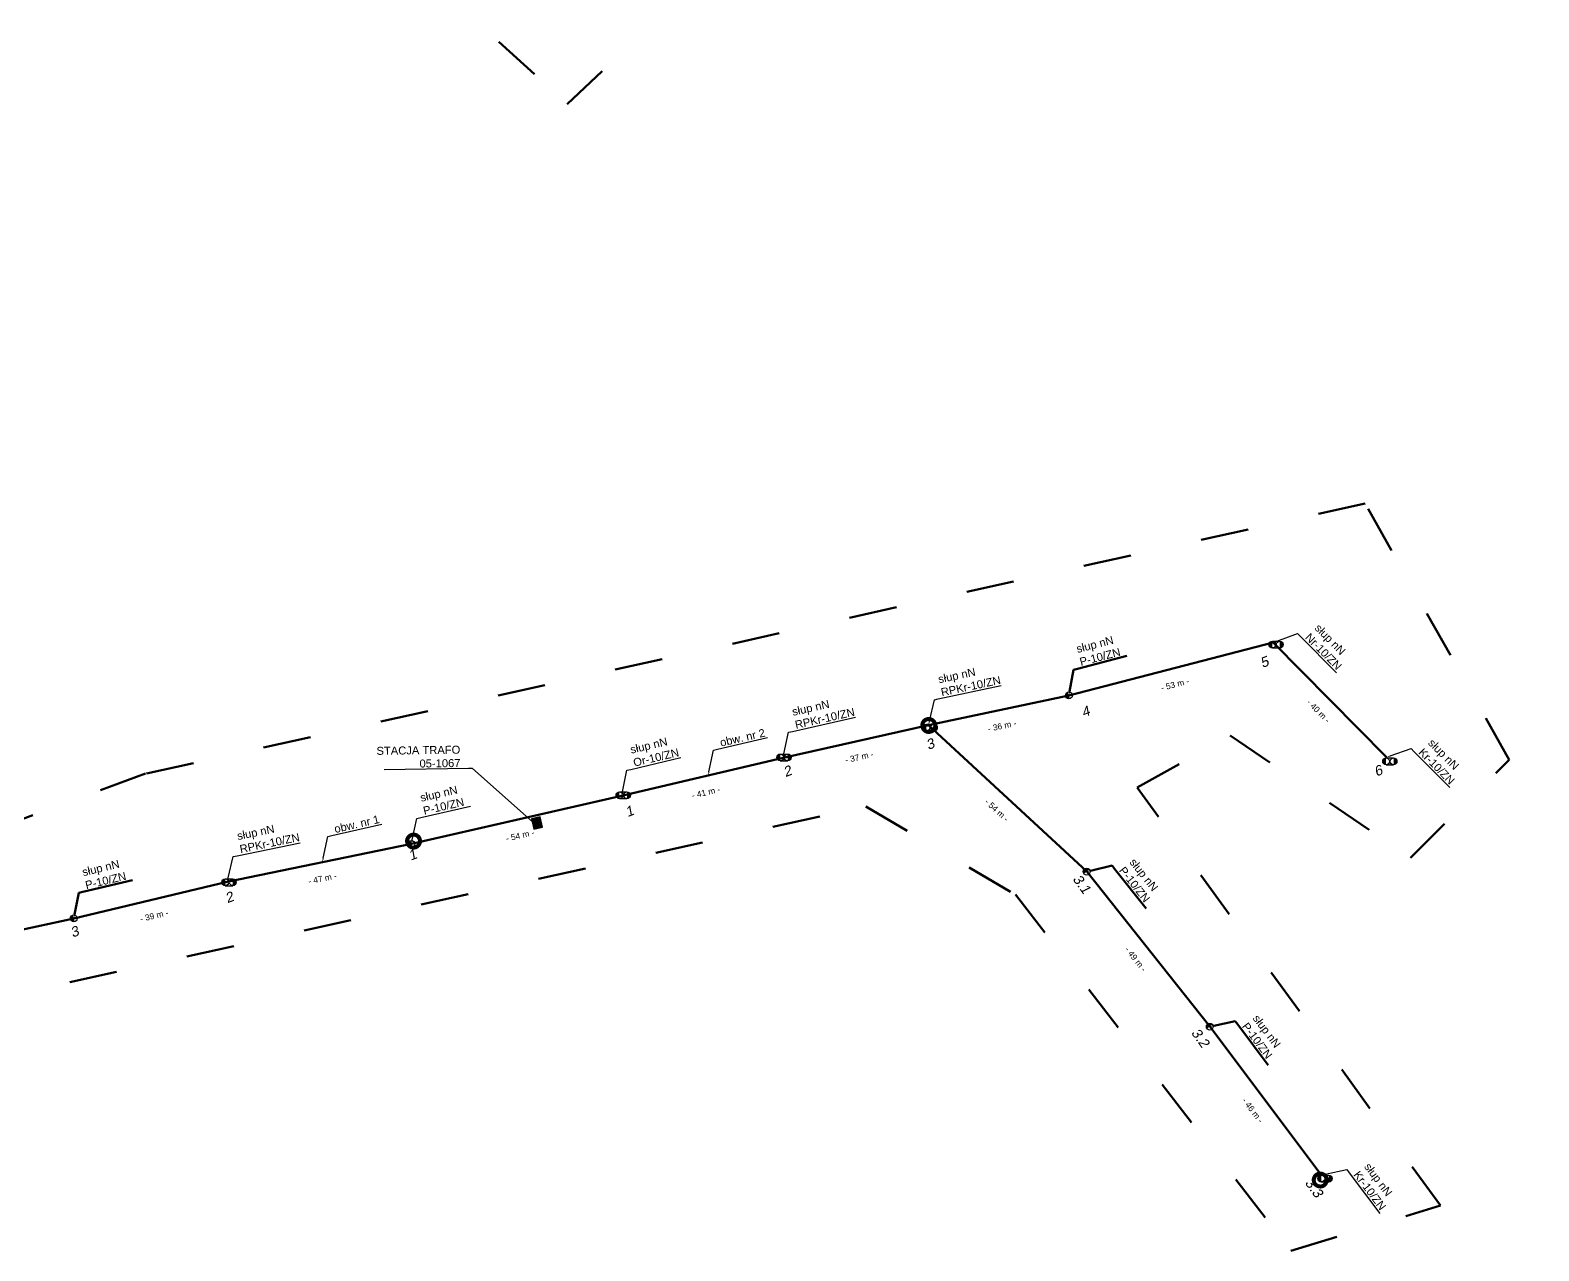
# Model space of a CAD drawing. Header units: metres. Extents: x 7531025 to 7555771, y 5771206 to 5789306.
# Drawn here: x 7549715.4 to 7550092.4, y 5784532.1 to 5784837.2 of the extents above; entities that cross this region are included whole.
import ezdxf
from ezdxf import colors
from ezdxf.entities.mleader import LeaderData, LeaderLine
from ezdxf.math import Vec2, Vec3

# ---------------------------------------------------------------- set-up
doc = ezdxf.new("R2010")
doc.units = ezdxf.units.M
doc.linetypes.add('GCAD_ISO03W100', pattern=[30, 12, -18])
for name, color, linetype, lineweight in [('!TELE', 30, 'SCARPLINE1A', 50), ('!trafo_05-1067', 6, 'GCAD_ISO03W100', 50), ('!trafo_05-1069', 6, 'GCAD_ISO03W100', 50), ('_MM LINIA Sn', 40, 'Continuous', 30), ('_numery slupow etap 4 cz. 2', 7, 'Continuous', 40)]:
    doc.layers.add(name, color=color, linetype=linetype, lineweight=lineweight)
for name, color, linetype in [('!wymiary', 7, 'Continuous'), ('_MM mufy', 3, 'Continuous'), ('_MM opisy', 7, 'Continuous'), ('_MM slupy', 5, 'Continuous'), ('_mm trafo', 3, 'Continuous')]:
    doc.layers.add(name, color=color, linetype=linetype)
doc.layers.add('_arkusze model', color=7, linetype='Continuous', lineweight=50, plot=False)
doc.styles.get("Standard").update_dxf_attribs({"font": 'ARIAL.TTF'})
doc.linetypes.add('SCARPLINE1A', pattern='A,2,[150,AAA.SHX,S=1,R=0,X=0,Y=0],1e-11', length=2)
doc.dimstyles.new('opis linie', dxfattribs={"dimtxt": 1.5, "dimasz": 0.18, "dimexe": 0.18, "dimexo": 0.0625, "dimgap": 2.5, "dimtad": 4, "dimdec": 0, "dimzin": 0, "dimdsep": 46, "dimtxsty": 'Standard', "dimcen": 0.09, "dimse1": 1, "dimse2": 1, "dimsd1": 1, "dimsd2": 1, "dimclrt": 256, "dimadec": 0, "dimazin": 0, "dimtfac": 1, "dimtdec": 0, "dimtofl": 0, "dimtmove": 0, "dimatfit": 3, "dimfxl": 1, "dimtfill": 1, "dimtolj": 1, "dimtzin": 0, "dimarcsym": 0})

# ---------------------------------------------------------------- blocks, each defined once
blk = doc.blocks.new('*D93')
at = {"layer": 'Defpoints', "color": 0}
for p in [(7549939.89, 5784663.54), (7549978.94, 5784626.37), (7549979.45, 5784626.92)]:
    blk.add_point(p, dxfattribs=at)
at = {"layer": '!wymiary', "insert": (7549956.94, 5784642.29), "char_height": 1.5, "attachment_point": 5, "rotation": 317.2129, "bg_fill": 3, "box_fill_scale": 1.1, "bg_fill_color": 9, "bg_fill_true_color": 13158600, "bg_fill_transparency": 0}
blk.add_mtext('\\A1;- 54 m -', dxfattribs=at)
blk = doc.blocks.new('*D94')
at = {"layer": 'Defpoints', "color": 0}
for p in [(7549979.45, 5784626.92), (7550009.61, 5784587.72), (7550010.2, 5784588.19)]:
    blk.add_point(p, dxfattribs=at)
at = {"layer": '!wymiary', "insert": (7549991.68, 5784605.06), "char_height": 1.5, "attachment_point": 5, "rotation": 308.4432, "bg_fill": 3, "box_fill_scale": 1.1, "bg_fill_color": 9, "bg_fill_true_color": 13158600, "bg_fill_transparency": 0}
blk.add_mtext('\\A1;- 49 m -', dxfattribs=at)
blk = doc.blocks.new('*D95')
at = {"layer": 'Defpoints', "color": 0}
for p in [(7550010.2, 5784588.19), (7550037.48, 5784550.67), (7550038.08, 5784551.12)]:
    blk.add_point(p, dxfattribs=at)
at = {"layer": '!wymiary', "insert": (7550020.93, 5784567.24), "char_height": 1.5, "attachment_point": 5, "rotation": 306.9504, "bg_fill": 3, "box_fill_scale": 1.1, "bg_fill_color": 9, "bg_fill_true_color": 13158600, "bg_fill_transparency": 0}
blk.add_mtext('\\A1;- 46 m -', dxfattribs=at)
blk = doc.blocks.new('*D315')
at = {"layer": 'Defpoints', "color": 0}
for p in [(7549726.26, 5784615.23), (7549726.42, 5784614.5), (7549676.88, 5784604.58)]:
    blk.add_point(p, dxfattribs=at)
at = {"layer": '!wymiary', "insert": (7549702.42, 5784605.98), "char_height": 1.5, "attachment_point": 5, "rotation": 12.1656, "bg_fill": 3, "box_fill_scale": 1.1, "bg_fill_color": 9, "bg_fill_true_color": 13158600, "bg_fill_transparency": 0}
blk.add_mtext('\\A1;- 51 m -', dxfattribs=at)
blk = doc.blocks.new('*D316')
at = {"layer": 'Defpoints', "color": 0}
for p in [(7549764.59, 5784624.37), (7549764.76, 5784623.64), (7549726.26, 5784615.23)]:
    blk.add_point(p, dxfattribs=at)
at = {"layer": '!wymiary', "insert": (7549746.36, 5784615.89), "char_height": 1.5, "attachment_point": 5, "rotation": 13.4085, "bg_fill": 3, "box_fill_scale": 1.1, "bg_fill_color": 9, "bg_fill_true_color": 13158600, "bg_fill_transparency": 0}
blk.add_mtext('\\A1;- 39 m -', dxfattribs=at)
blk = doc.blocks.new('*D317')
at = {"layer": 'Defpoints', "color": 0}
for p in [(7549810.64, 5784633.85), (7549810.79, 5784633.12), (7549764.59, 5784624.37)]:
    blk.add_point(p, dxfattribs=at)
at = {"layer": '!wymiary', "insert": (7549788.42, 5784625.19), "char_height": 1.5, "attachment_point": 5, "rotation": 11.6414, "bg_fill": 3, "box_fill_scale": 1.1, "bg_fill_color": 9, "bg_fill_true_color": 13158600, "bg_fill_transparency": 0}
blk.add_mtext('\\A1;- 47 m -', dxfattribs=at)
blk = doc.blocks.new('*D318')
at = {"layer": 'Defpoints', "color": 0}
for p in [(7549863.18, 5784645.89), (7549863.35, 5784645.16), (7549810.64, 5784633.85)]:
    blk.add_point(p, dxfattribs=at)
at = {"layer": '!wymiary', "insert": (7549837.81, 5784635.96), "char_height": 1.5, "attachment_point": 5, "rotation": 12.9006, "bg_fill": 3, "box_fill_scale": 1.1, "bg_fill_color": 9, "bg_fill_true_color": 13158600, "bg_fill_transparency": 0}
blk.add_mtext('\\A1;- 54 m -', dxfattribs=at)
blk = doc.blocks.new('*D319')
at = {"layer": 'Defpoints', "color": 0}
for p in [(7549903.53, 5784655.38), (7549903.7, 5784654.65), (7549863.18, 5784645.89)]:
    blk.add_point(p, dxfattribs=at)
at = {"layer": '!wymiary', "insert": (7549884.27, 5784646.74), "char_height": 1.5, "attachment_point": 5, "rotation": 13.2309, "bg_fill": 3, "box_fill_scale": 1.1, "bg_fill_color": 9, "bg_fill_true_color": 13158600, "bg_fill_transparency": 0}
blk.add_mtext('\\A1;- 41 m -', dxfattribs=at)
blk = doc.blocks.new('*D320')
at = {"layer": 'Defpoints', "color": 0}
for p in [(7549939.89, 5784663.54), (7549940.05, 5784662.81), (7549903.53, 5784655.38)]:
    blk.add_point(p, dxfattribs=at)
at = {"layer": '!wymiary', "insert": (7549922.59, 5784655.54), "char_height": 1.5, "attachment_point": 5, "rotation": 12.6644, "bg_fill": 3, "box_fill_scale": 1.1, "bg_fill_color": 9, "bg_fill_true_color": 13158600, "bg_fill_transparency": 0}
blk.add_mtext('\\A1;- 37 m -', dxfattribs=at)
blk = doc.blocks.new('*D321')
at = {"layer": 'Defpoints', "color": 0}
for p in [(7549974.98, 5784670.98), (7549975.14, 5784670.24), (7549939.89, 5784663.54)]:
    blk.add_point(p, dxfattribs=at)
at = {"layer": '!wymiary', "insert": (7549958.27, 5784663.33), "char_height": 1.5, "attachment_point": 5, "rotation": 11.9536, "bg_fill": 3, "box_fill_scale": 1.1, "bg_fill_color": 9, "bg_fill_true_color": 13158600, "bg_fill_transparency": 0}
blk.add_mtext('\\A1;- 36 m -', dxfattribs=at)
blk = doc.blocks.new('*D322')
at = {"layer": 'Defpoints', "color": 0}
for p in [(7550026.02, 5784684.22), (7550026.21, 5784683.5), (7549974.98, 5784670.98)]:
    blk.add_point(p, dxfattribs=at)
at = {"layer": '!wymiary', "insert": (7550001.51, 5784673.71), "char_height": 1.5, "attachment_point": 5, "rotation": 14.5496, "bg_fill": 3, "box_fill_scale": 1.1, "bg_fill_color": 9, "bg_fill_true_color": 13158600, "bg_fill_transparency": 0}
blk.add_mtext('\\A1;- 53 m -', dxfattribs=at)
blk = doc.blocks.new('*D323')
at = {"layer": 'Defpoints', "color": 0}
for p in [(7550026.02, 5784684.22), (7550053.85, 5784654.98), (7550054.38, 5784655.5)]:
    blk.add_point(p, dxfattribs=at)
at = {"layer": '!wymiary', "insert": (7550037.35, 5784667.04), "char_height": 1.5, "attachment_point": 5, "rotation": 314.6437, "bg_fill": 3, "box_fill_scale": 1.1, "bg_fill_color": 9, "bg_fill_true_color": 13158600, "bg_fill_transparency": 0}
blk.add_mtext('\\A1;- 40 m -', dxfattribs=at)
blk = doc.blocks.new('ZN')
at = {"layer": '_MM slupy', "transparency": 33554687}
h = blk.add_hatch(color=256, dxfattribs=at)
h.dxf.hatch_style = 1
h.paths.add_polyline_path([(0, -0.86), (0, 0.86, 1)])
at = {"layer": '_MM slupy'}
blk.add_circle((0, 0), 0.857, dxfattribs=at)
blk = doc.blocks.new('R')
at = {"layer": '_MM slupy', "transparency": 33554687}
h = blk.add_hatch(color=256, dxfattribs=at)
h.dxf.hatch_style = 1
h.paths.add_polyline_path([(-0.93, -0.86), (-0.93, 0.86, 1)])
h = blk.add_hatch(color=256, dxfattribs=at)
h.dxf.hatch_style = 1
h.paths.add_polyline_path([(0.93, 0.86), (0.93, -0.86, 1)])
at = {"layer": '_MM slupy'}
for points in [[(-0.93, 0.86), (0.93, 0.86)], [(-0.93, -0.86), (0.93, -0.86)]]:
    blk.add_lwpolyline(points, dxfattribs=at)
for centre in [(-0.93, 0), (0.93, 0)]:
    blk.add_circle(centre, 0.857, dxfattribs=at)
blk = doc.blocks.new('trafo')
at = {"layer": '_mm trafo'}
h = blk.add_hatch(color=256, dxfattribs=at)
h.dxf.hatch_style = 1
h.paths.add_polyline_path([(-1.15, 1.02), (-0.52, -1.51), (1.64, -0.96), (1.01, 1.59)])
at = {"layer": '_MM LINIA Sn', "color": 2, "lineweight": 60}
for p, q in [((0.58, 0.02), (-0.43, 0.9)), ((-0.32, -0.23), (0.58, 0.02)), ((0.58, -0.92), (-0.32, -0.23)), ((0.55, -0.72), (0.41, -0.9)), ((0.41, -0.9), (0.58, -0.92)), ((0.58, -0.92), (0.55, -0.72))]:
    blk.add_line(p, q, dxfattribs=at)
at = {"layer": '_mm trafo', "flags": 128}
blk.add_lwpolyline([(-0.52, -1.52), (1.64, -0.96), (0.98, 1.58), (-1.17, 0.99), (-0.52, -1.52)], close=True, dxfattribs=at)
blk = doc.blocks.new('mufa')
at = {"layer": '_MM mufy'}
h = blk.add_hatch(color=256, dxfattribs=at)
h.dxf.hatch_style = 1
h.paths.add_polyline_path([(2.15, 0.12, 1), (-2.1, -0.05, 1)])
h.paths.add_polyline_path([(-1.1, -0.01, -1), (1.15, 0.08, -1)], flags=16)
h.paths.add_polyline_path([(-0.83, 0, -1), (0.88, 0.07, -1)], flags=0)
blk = doc.blocks.new('q')
at = {"layer": '_MM slupy'}
blk.add_blockref('ZN', (0, 0), dxfattribs=at)
at = {"layer": '_MM opisy'}
ml = blk.add_multileader_mtext('Standard', dxfattribs=at)
ml.set_content('\\pxql;słup nN\\PP-10/ZN', color=256)
ml.set_leader_properties()
ml.build(insert=Vec2(0, 0))
ml.multileader.update_dxf_attribs({"has_text_frame": 1, "text_left_attachment_type": 5, "text_right_attachment_type": 5, "dogleg_length": 1, "arrow_head_size": 1})
ctx = ml.context
ctx.base_point, ctx.char_height, ctx.arrow_head_size, ctx.landing_gap_size, ctx.plane_origin = Vec3(3.75, 5.9), 2, 1, 1, Vec3(1.72, -1.42)
ctx.left_attachment, ctx.right_attachment = 5, 5
notes = []
notes.append((ctx, [(0, (1, 1, 0), (2.75, 5.9), (1, 0), 1, [(0, [(0, 0), (2.75, 5.9)], 0, [])])]))
ctx.mtext.insert, ctx.mtext.flow_direction = Vec3(4.75, 11.7), 5
ctx.mtext.has_bg_fill, ctx.mtext.bg_color, ctx.mtext.bg_scale_factor, ctx.mtext.bg_transparency, ctx.mtext.use_window_bg_color = 1, -1023410175, 1, 0, 1
for ctx, leaders in notes:
    for number, flags, end, landing, length, lines in leaders:
        leader = LeaderData()
        leader.index, (leader.has_last_leader_line, leader.has_dogleg_vector, leader.attachment_direction) = number, flags
        leader.last_leader_point, leader.dogleg_vector, leader.dogleg_length = Vec3(end), Vec3(landing), length
        for number, points, colour, breaks in lines:
            line = LeaderLine()
            line.index, line.vertices, line.color, line.breaks = number, Vec3.list(points), colors.encode_raw_color(colour), breaks
            leader.lines.append(line)
        ctx.leaders.append(leader)

msp = doc.modelspace()

# ---------------------------------------------------------------- linework, layer by layer
at = {"layer": '!TELE'}
for points in [[(7549676.88, 5784604.58), (7549726.26, 5784615.23), (7549764.59, 5784624.37), (7549810.64, 5784633.85), (7549863.18, 5784645.89), (7549903.53, 5784655.38), (7549939.89, 5784663.54), (7549974.98, 5784670.98), (7550026.02, 5784684.22), (7550054.38, 5784655.5)], [(7549939.89, 5784663.54), (7549979.45, 5784626.92), (7550010.2, 5784588.19), (7550038.08, 5784551.12)]]:
    msp.add_lwpolyline(points, dxfattribs=at)
at = {"layer": '!trafo_05-1069'}
msp.add_lwpolyline([(7549810.37, 5784854.56), (7549849.61, 5784818.73), (7550039.79, 5784999.86), (7550192.93, 5784801.73), (7550224.26, 5784823.84), (7550077.7, 5785033.86), (7550444.97, 5785366.98), (7550456.34, 5785406.64), (7550420.96, 5785437.98), (7550124.46, 5785176.12)], close=True, dxfattribs=at)

# ---------------------------------------------------------------- next in the draw order: dimensions: what is measured, and where the dimension line sits
at = {"layer": '!wymiary'}
for p1, p2, picture, middle in [((7549939.89, 5784663.54), (7549979.45, 5784626.92), '*D93', (7549956.94, 5784642.29)), ((7549676.88, 5784604.58), (7549726.26, 5784615.23), '*D315', (7549702.42, 5784605.98))]:
    dim = msp.add_aligned_dim(p1=p1, p2=p2, distance=-0.75, dimstyle='opis linie', override={"dimpost": '- <> m -'}, dxfattribs=at)
    dim.commit()
    dim.dimension.update_dxf_attribs({"geometry": picture, "text_midpoint": middle})

# ---------------------------------------------------------------- next in the draw order: dimensions: what is measured, and where the dimension line sits
for p1, p2, picture, middle in [((7549726.26, 5784615.23), (7549764.59, 5784624.37), '*D316', (7549746.36, 5784615.89)), ((7549979.45, 5784626.92), (7550010.2, 5784588.19), '*D94', (7549991.68, 5784605.06))]:
    dim = msp.add_aligned_dim(p1=p1, p2=p2, distance=-0.75, dimstyle='opis linie', override={"dimpost": '- <> m -'}, dxfattribs=at)
    dim.commit()
    dim.dimension.update_dxf_attribs({"geometry": picture, "text_midpoint": middle})

# ---------------------------------------------------------------- next in the draw order: block references
at = {"layer": '!TELE'}
for p, rotation in [((7549979.45, 5784626.92), 308.4432218926075), ((7549726.26, 5784615.23), 13.40852808967373)]:
    msp.add_blockref('q', p, dxfattribs=dict(at, rotation=rotation))

# ---------------------------------------------------------------- next in the draw order: dimensions: what is measured, and where the dimension line sits
at = {"layer": '!wymiary'}
for p1, p2, picture, middle in [((7549764.59, 5784624.37), (7549810.64, 5784633.85), '*D317', (7549788.42, 5784625.19)), ((7550010.2, 5784588.19), (7550038.08, 5784551.12), '*D95', (7550020.93, 5784567.24))]:
    dim = msp.add_aligned_dim(p1=p1, p2=p2, distance=-0.75, dimstyle='opis linie', override={"dimpost": '- <> m -'}, dxfattribs=at)
    dim.commit()
    dim.dimension.update_dxf_attribs({"geometry": picture, "text_midpoint": middle})

# ---------------------------------------------------------------- next in the draw order: block references
at = {"layer": '!TELE', "rotation": 306.9504316460393}
msp.add_blockref('q', (7550010.2, 5784588.19), dxfattribs=at)

# ---------------------------------------------------------------- next in the draw order: texts
at = {"layer": '_numery slupow etap 4 cz. 2', "oblique": 10}
for s, rotation, p in [('3.1', 305.6376, (7549975.81, 5784625.07)), ('2', 20.4647, (7549764.65, 5784619.01)), ('3', 20.4647, (7549725.98, 5784610.42))]:
    msp.add_text(s, height=2.5, rotation=rotation, dxfattribs=at).set_placement(p)

# ---------------------------------------------------------------- next in the draw order: dimensions: what is measured, and where the dimension line sits
at = {"layer": '!wymiary'}
dim = msp.add_aligned_dim(p1=(7549810.64, 5784633.85), p2=(7549863.18, 5784645.89), distance=-0.75, dimstyle='opis linie', override={"dimpost": '- <> m -'}, dxfattribs=at)
dim.commit()
dim.dimension.update_dxf_attribs({"geometry": '*D318', "text_midpoint": (7549837.81, 5784635.96)})

# ---------------------------------------------------------------- next in the draw order: leaders
at = {"layer": '_MM opisy'}
ml = msp.add_multileader_mtext('Standard', dxfattribs=at)
ml.set_content('\\pxql;słup nN\\PRPKr-10/ZN', color=256)
ml.set_leader_properties()
ml.build(insert=Vec2(0, 0))
ml.multileader.update_dxf_attribs({"has_text_frame": 1, "text_left_attachment_type": 5, "text_right_attachment_type": 5, "dogleg_length": 1, "arrow_head_size": 1})
ctx = ml.context
ctx.base_point, ctx.char_height, ctx.arrow_head_size, ctx.landing_gap_size, ctx.plane_origin, ctx.plane_x_axis, ctx.plane_y_axis = Vec3(7549767.08, 5784630.9), 2, 1, 1, Vec3(7549766.56, 5784623.32), Vec3(0.97943, 0.201786), Vec3(-0.201786, 0.97943)
ctx.left_attachment, ctx.right_attachment = 5, 5
notes = []
notes.append((ctx, [(0, (1, 1, 0), (7549766.1, 5784630.7), (0.97943, 0.201786), 1, [(0, [(7549764.59, 5784624.37), (7549766.1, 5784630.7)], 0, [])])]))
ctx.mtext.insert, ctx.mtext.text_direction, ctx.mtext.flow_direction = Vec3(7549766.89, 5784636.76), Vec3(0.97943, 0.201786), 5
ctx.mtext.has_bg_fill, ctx.mtext.bg_color, ctx.mtext.bg_scale_factor, ctx.mtext.bg_transparency, ctx.mtext.use_window_bg_color = 1, -1023410175, 1, 0, 1
ml = msp.add_multileader_mtext('Standard', dxfattribs=at)
ml.set_content('\\pxql;słup nN\\PKr-10/ZN', color=256)
ml.set_leader_properties()
ml.build(insert=Vec2(0, 0))
ml.multileader.update_dxf_attribs({"has_text_frame": 1, "text_left_attachment_type": 5, "text_right_attachment_type": 5, "dogleg_length": 1, "arrow_head_size": 1})
ctx = ml.context
ctx.base_point, ctx.char_height, ctx.arrow_head_size, ctx.landing_gap_size, ctx.plane_origin, ctx.plane_x_axis, ctx.plane_y_axis = Vec3(7550045.06, 5784551.67), 2, 1, 1, Vec3(7550037.98, 5784548.89), Vec3(0.601124, -0.799156), Vec3(0.799156, 0.601124)
ctx.left_attachment, ctx.right_attachment = 5, 5
notes.append((ctx, [(0, (1, 1, 0), (7550044.46, 5784552.47), (0.601124, -0.799156), 1, [(0, [(7550038.08, 5784551.12), (7550044.46, 5784552.47)], 0, [])])]))
ctx.mtext.insert, ctx.mtext.text_direction, ctx.mtext.flow_direction = Vec3(7550050.27, 5784554.34), Vec3(0.601124, -0.799156), 5
ctx.mtext.has_bg_fill, ctx.mtext.bg_color, ctx.mtext.bg_scale_factor, ctx.mtext.bg_transparency, ctx.mtext.use_window_bg_color = 1, -1023410175, 1, 0, 1
for ctx, leaders in notes:
    for number, flags, end, landing, length, lines in leaders:
        leader = LeaderData()
        leader.index, (leader.has_last_leader_line, leader.has_dogleg_vector, leader.attachment_direction) = number, flags
        leader.last_leader_point, leader.dogleg_vector, leader.dogleg_length = Vec3(end), Vec3(landing), length
        for number, points, colour, breaks in lines:
            line = LeaderLine()
            line.index, line.vertices, line.color, line.breaks = number, Vec3.list(points), colors.encode_raw_color(colour), breaks
            leader.lines.append(line)
        ctx.leaders.append(leader)

# ---------------------------------------------------------------- next in the draw order: block references
for p in [(7549765.07, 5784624.27), (7550039.01, 5784550.21)]:
    msp.add_blockref('R', p)
at = {"color": 5, "lineweight": 70}
msp.add_blockref('mufa', (7550037.78, 5784549.8), dxfattribs=at)
at = {"layer": '_arkusze model', "rotation": 357.3066721443945}
msp.add_blockref('trafo', (7549841.82, 5784639.05), dxfattribs=at)
at = {"layer": '_MM slupy', "rotation": 12.90060970194901}
msp.add_blockref('ZN', (7549810.64, 5784633.85), dxfattribs=at)

# ---------------------------------------------------------------- next in the draw order: texts
at = {"layer": '_numery slupow etap 4 cz. 2', "oblique": 10}
for s, rotation, p in [('1', 20.4647, (7549810.45, 5784629.65)), ('3.2', 305.6376, (7550005.43, 5784586.64)), ('3.3', 305.6376, (7550033.86, 5784549.12))]:
    msp.add_text(s, height=2.5, rotation=rotation, dxfattribs=at).set_placement(p)

# ---------------------------------------------------------------- next in the draw order: dimensions: what is measured, and where the dimension line sits
at = {"layer": '!wymiary'}
dim = msp.add_aligned_dim(p1=(7549863.18, 5784645.89), p2=(7549903.53, 5784655.38), distance=-0.75, dimstyle='opis linie', override={"dimpost": '- <> m -'}, dxfattribs=at)
dim.commit()
dim.dimension.update_dxf_attribs({"geometry": '*D319', "text_midpoint": (7549884.27, 5784646.74)})

# ---------------------------------------------------------------- next in the draw order: texts
at = {"layer": '_numery slupow etap 4 cz. 2', "oblique": 10}
msp.add_text('1', height=2.5, rotation=20.4647, dxfattribs=at).set_placement((7549864.68, 5784640.54))

# ---------------------------------------------------------------- next in the draw order: dimensions: what is measured, and where the dimension line sits
at = {"layer": '!wymiary'}
dim = msp.add_aligned_dim(p1=(7549903.53, 5784655.38), p2=(7549939.89, 5784663.54), distance=-0.75, dimstyle='opis linie', override={"dimpost": '- <> m -'}, dxfattribs=at)
dim.commit()
dim.dimension.update_dxf_attribs({"geometry": '*D320', "text_midpoint": (7549922.59, 5784655.54)})

# ---------------------------------------------------------------- next in the draw order: leaders
at = {"layer": '_MM opisy'}
ml = msp.add_multileader_mtext('Standard', dxfattribs=at)
ml.set_content('\\pxql;słup nN\\POr-10/ZN', color=256)
ml.set_leader_properties()
ml.build(insert=Vec2(0, 0))
ml.multileader.update_dxf_attribs({"has_text_frame": 1, "text_left_attachment_type": 5, "text_right_attachment_type": 5, "dogleg_length": 1, "arrow_head_size": 1})
ctx = ml.context
ctx.base_point, ctx.char_height, ctx.arrow_head_size, ctx.landing_gap_size, ctx.plane_origin, ctx.plane_x_axis, ctx.plane_y_axis = Vec3(7549865.49, 5784652.49), 2, 1, 1, Vec3(7549865.18, 5784644.9), Vec3(0.973455, 0.228877), Vec3(-0.228877, 0.973455)
ctx.left_attachment, ctx.right_attachment = 5, 5
notes = []
notes.append((ctx, [(0, (1, 1, 0), (7549864.51, 5784652.26), (0.973455, 0.228877), 1, [(0, [(7549863.18, 5784645.89), (7549864.51, 5784652.26)], 0, [])])]))
ctx.mtext.insert, ctx.mtext.text_direction, ctx.mtext.flow_direction = Vec3(7549865.14, 5784658.34), Vec3(0.973455, 0.228877), 5
ctx.mtext.has_bg_fill, ctx.mtext.bg_color, ctx.mtext.bg_scale_factor, ctx.mtext.bg_transparency, ctx.mtext.use_window_bg_color = 1, -1023410175, 1, 0, 1
for ctx, leaders in notes:
    for number, flags, end, landing, length, lines in leaders:
        leader = LeaderData()
        leader.index, (leader.has_last_leader_line, leader.has_dogleg_vector, leader.attachment_direction) = number, flags
        leader.last_leader_point, leader.dogleg_vector, leader.dogleg_length = Vec3(end), Vec3(landing), length
        for number, points, colour, breaks in lines:
            line = LeaderLine()
            line.index, line.vertices, line.color, line.breaks = number, Vec3.list(points), colors.encode_raw_color(colour), breaks
            leader.lines.append(line)
        ctx.leaders.append(leader)

# ---------------------------------------------------------------- next in the draw order: block references
msp.add_blockref('R', (7549863.59, 5784646.03))

# ---------------------------------------------------------------- next in the draw order: dimensions: what is measured, and where the dimension line sits
at = {"layer": '!wymiary'}
dim = msp.add_aligned_dim(p1=(7549939.89, 5784663.54), p2=(7549974.98, 5784670.98), distance=-0.75, dimstyle='opis linie', override={"dimpost": '- <> m -'}, dxfattribs=at)
dim.commit()
dim.dimension.update_dxf_attribs({"geometry": '*D321', "text_midpoint": (7549958.27, 5784663.33)})

# ---------------------------------------------------------------- next in the draw order: leaders
at = {"layer": '_MM opisy'}
ml = msp.add_multileader_mtext('Standard', dxfattribs=at)
ml.set_content('\\pxql;słup nN\\PRPKr-10/ZN', color=256)
ml.set_leader_properties()
ml.build(insert=Vec2(0, 0))
ml.multileader.update_dxf_attribs({"has_text_frame": 1, "text_left_attachment_type": 5, "text_right_attachment_type": 5, "dogleg_length": 1, "arrow_head_size": 1})
ctx = ml.context
ctx.base_point, ctx.char_height, ctx.arrow_head_size, ctx.landing_gap_size, ctx.plane_origin, ctx.plane_x_axis, ctx.plane_y_axis = Vec3(7549905.9, 5784661.96), 2, 1, 1, Vec3(7549905.52, 5784654.37), Vec3(0.975671, 0.21924), Vec3(-0.21924, 0.975671)
ctx.left_attachment, ctx.right_attachment = 5, 5
notes = []
notes.append((ctx, [(0, (1, 1, 0), (7549904.93, 5784661.74), (0.975671, 0.21924), 1, [(0, [(7549903.53, 5784655.38), (7549904.93, 5784661.74)], 0, [])])]))
ctx.mtext.insert, ctx.mtext.text_direction, ctx.mtext.flow_direction = Vec3(7549905.61, 5784667.8), Vec3(0.975671, 0.21924), 5
ctx.mtext.has_bg_fill, ctx.mtext.bg_color, ctx.mtext.bg_scale_factor, ctx.mtext.bg_transparency, ctx.mtext.use_window_bg_color = 1, -1023410175, 1, 0, 1
for ctx, leaders in notes:
    for number, flags, end, landing, length, lines in leaders:
        leader = LeaderData()
        leader.index, (leader.has_last_leader_line, leader.has_dogleg_vector, leader.attachment_direction) = number, flags
        leader.last_leader_point, leader.dogleg_vector, leader.dogleg_length = Vec3(end), Vec3(landing), length
        for number, points, colour, breaks in lines:
            line = LeaderLine()
            line.index, line.vertices, line.color, line.breaks = number, Vec3.list(points), colors.encode_raw_color(colour), breaks
            leader.lines.append(line)
        ctx.leaders.append(leader)

# ---------------------------------------------------------------- next in the draw order: block references
msp.add_blockref('R', (7549903.78, 5784655.45))

# ---------------------------------------------------------------- next in the draw order: texts
at = {"layer": '_numery slupow etap 4 cz. 2', "oblique": 10}
for s, p in [('3', (7549939.84, 5784657.33)), ('2', (7549904.15, 5784650.53))]:
    msp.add_text(s, height=2.5, rotation=20.4647, dxfattribs=at).set_placement(p)

# ---------------------------------------------------------------- next in the draw order: dimensions: what is measured, and where the dimension line sits
at = {"layer": '!wymiary'}
dim = msp.add_aligned_dim(p1=(7549974.98, 5784670.98), p2=(7550026.02, 5784684.22), distance=-0.75, dimstyle='opis linie', override={"dimpost": '- <> m -'}, dxfattribs=at)
dim.commit()
dim.dimension.update_dxf_attribs({"geometry": '*D322', "text_midpoint": (7550001.51, 5784673.71)})

# ---------------------------------------------------------------- next in the draw order: leaders
at = {"layer": '_MM opisy'}
ml = msp.add_multileader_mtext('Standard', dxfattribs=at)
ml.set_content('\\pxql;słup nN\\PRPKr-10/ZN', color=256)
ml.set_leader_properties()
ml.build(insert=Vec2(0, 0))
ml.multileader.update_dxf_attribs({"has_text_frame": 1, "text_left_attachment_type": 5, "text_right_attachment_type": 5, "dogleg_length": 1, "arrow_head_size": 1})
ctx = ml.context
ctx.base_point, ctx.char_height, ctx.arrow_head_size, ctx.landing_gap_size, ctx.plane_origin, ctx.plane_x_axis, ctx.plane_y_axis = Vec3(7549942.34, 5784670.1), 2, 1, 1, Vec3(7549941.86, 5784662.51), Vec3(0.978315, 0.20712), Vec3(-0.20712, 0.978315)
ctx.left_attachment, ctx.right_attachment = 5, 5
notes = []
notes.append((ctx, [(0, (1, 1, 0), (7549941.36, 5784669.89), (0.978315, 0.20712), 1, [(0, [(7549939.89, 5784663.54), (7549941.36, 5784669.89)], 0, [])])]))
ctx.mtext.insert, ctx.mtext.text_direction, ctx.mtext.flow_direction = Vec3(7549942.12, 5784675.95), Vec3(0.978315, 0.20712), 5
ctx.mtext.has_bg_fill, ctx.mtext.bg_color, ctx.mtext.bg_scale_factor, ctx.mtext.bg_transparency, ctx.mtext.use_window_bg_color = 1, -1023410175, 1, 0, 1
for ctx, leaders in notes:
    for number, flags, end, landing, length, lines in leaders:
        leader = LeaderData()
        leader.index, (leader.has_last_leader_line, leader.has_dogleg_vector, leader.attachment_direction) = number, flags
        leader.last_leader_point, leader.dogleg_vector, leader.dogleg_length = Vec3(end), Vec3(landing), length
        for number, points, colour, breaks in lines:
            line = LeaderLine()
            line.index, line.vertices, line.color, line.breaks = number, Vec3.list(points), colors.encode_raw_color(colour), breaks
            leader.lines.append(line)
        ctx.leaders.append(leader)

# ---------------------------------------------------------------- next in the draw order: block references
at = {"layer": '!TELE', "rotation": 14.54960868439711}
msp.add_blockref('q', (7549974.98, 5784670.98), dxfattribs=at)
at = {"color": 5, "lineweight": 70}
msp.add_blockref('mufa', (7549939.94, 5784663.42), dxfattribs=at)
msp.add_blockref('R', (7549940.31, 5784662.92))

# ---------------------------------------------------------------- next in the draw order: dimensions: what is measured, and where the dimension line sits
at = {"layer": '!wymiary'}
dim = msp.add_aligned_dim(p1=(7550026.02, 5784684.22), p2=(7550054.38, 5784655.5), distance=-0.75, dimstyle='opis linie', override={"dimpost": '- <> m -'}, dxfattribs=at)
dim.commit()
dim.dimension.update_dxf_attribs({"geometry": '*D323', "text_midpoint": (7550037.35, 5784667.04)})

# ---------------------------------------------------------------- next in the draw order: texts
at = {"layer": '_numery slupow etap 4 cz. 2', "oblique": 10}
msp.add_text('4', height=2.5, rotation=20.4647, dxfattribs=at).set_placement((7549978.66, 5784665.44))

# ---------------------------------------------------------------- next in the draw order: leaders
at = {"layer": '_MM opisy'}
ml = msp.add_multileader_mtext('Standard', dxfattribs=at)
ml.set_content('\\pxql;słup nN\\PNr-10/ZN', color=256)
ml.set_leader_properties()
ml.build(insert=Vec2(0, 0))
ml.multileader.update_dxf_attribs({"has_text_frame": 1, "text_left_attachment_type": 5, "text_right_attachment_type": 5, "dogleg_length": 1, "arrow_head_size": 1})
ctx = ml.context
ctx.base_point, ctx.char_height, ctx.arrow_head_size, ctx.landing_gap_size, ctx.plane_origin, ctx.plane_x_axis, ctx.plane_y_axis = Vec3(7550032.86, 5784685.7), 2, 1, 1, Vec3(7550026.22, 5784682), Vec3(0.702695, -0.711491), Vec3(0.711491, 0.702695)
ctx.left_attachment, ctx.right_attachment = 5, 5
notes = []
notes.append((ctx, [(0, (1, 1, 0), (7550032.16, 5784686.41), (0.702695, -0.711491), 1, [(0, [(7550026.02, 5784684.22), (7550032.16, 5784686.41)], 0, [])])]))
ctx.mtext.insert, ctx.mtext.text_direction, ctx.mtext.flow_direction = Vec3(7550037.67, 5784689.04), Vec3(0.702695, -0.711491), 5
ctx.mtext.has_bg_fill, ctx.mtext.bg_color, ctx.mtext.bg_scale_factor, ctx.mtext.bg_transparency, ctx.mtext.use_window_bg_color = 1, -1023410175, 1, 0, 1
ml = msp.add_multileader_mtext('Standard', dxfattribs=at)
ml.set_content('\\pxql;słup nN\\PKr-10/ZN', color=256)
ml.set_leader_properties()
ml.build(insert=Vec2(0, 0))
ml.multileader.update_dxf_attribs({"has_text_frame": 1, "text_left_attachment_type": 5, "text_right_attachment_type": 5, "dogleg_length": 1, "arrow_head_size": 1})
ctx = ml.context
ctx.base_point, ctx.char_height, ctx.arrow_head_size, ctx.landing_gap_size, ctx.plane_origin, ctx.plane_x_axis, ctx.plane_y_axis = Vec3(7550061.22, 5784656.98), 2, 1, 1, Vec3(7550054.58, 5784653.29), Vec3(0.702695, -0.711491), Vec3(0.711491, 0.702695)
ctx.left_attachment, ctx.right_attachment = 5, 5
notes.append((ctx, [(0, (1, 1, 0), (7550060.52, 5784657.69), (0.702695, -0.711491), 1, [(0, [(7550054.38, 5784655.5), (7550060.52, 5784657.69)], 0, [])])]))
ctx.mtext.insert, ctx.mtext.text_direction, ctx.mtext.flow_direction = Vec3(7550066.03, 5784660.32), Vec3(0.702695, -0.711491), 5
ctx.mtext.has_bg_fill, ctx.mtext.bg_color, ctx.mtext.bg_scale_factor, ctx.mtext.bg_transparency, ctx.mtext.use_window_bg_color = 1, -1023410175, 1, 0, 1
for ctx, leaders in notes:
    for number, flags, end, landing, length, lines in leaders:
        leader = LeaderData()
        leader.index, (leader.has_last_leader_line, leader.has_dogleg_vector, leader.attachment_direction) = number, flags
        leader.last_leader_point, leader.dogleg_vector, leader.dogleg_length = Vec3(end), Vec3(landing), length
        for number, points, colour, breaks in lines:
            line = LeaderLine()
            line.index, line.vertices, line.color, line.breaks = number, Vec3.list(points), colors.encode_raw_color(colour), breaks
            leader.lines.append(line)
        ctx.leaders.append(leader)

# ---------------------------------------------------------------- next in the draw order: linework, layer by layer
at = {"layer": '!trafo_05-1067'}
msp.add_lwpolyline([(7549455.12, 5784572.78), (7549461.59, 5784541.04), (7549924.2, 5784643.21), (7549961.64, 5784621.17), (7550030.45, 5784532.14), (7550067.85, 5784543.46), (7549992.04, 5784647.98), (7550015.29, 5784660.92), (7550060.37, 5784630.39), (7550085.03, 5784654.85), (7550049.05, 5784718.93), (7549744.2, 5784651.41), (7549637.82, 5784612.07), (7549455.48, 5784573.46)], dxfattribs=at)

# ---------------------------------------------------------------- next in the draw order: block references
for p in [(7550026.77, 5784683.68), (7550055.2, 5784654.47)]:
    msp.add_blockref('R', p)

# ---------------------------------------------------------------- next in the draw order: texts
at = {"layer": '_numery slupow etap 4 cz. 2', "oblique": 10}
for s, p in [('5', (7550023.38, 5784677.82)), ('6', (7550051.81, 5784650.66))]:
    msp.add_text(s, height=2.5, rotation=20.4647, dxfattribs=at).set_placement(p)

# ---------------------------------------------------------------- next in the draw order: leaders
at = {"layer": '_MM opisy', "color": 1}
ml = msp.add_multileader_mtext('Standard', dxfattribs=at)
ml.set_content('\\pxql;obw. nr 2', color=1)
ml.set_leader_properties()
ml.build(insert=Vec2(0, 0))
ml.multileader.update_dxf_attribs({"has_text_frame": 1, "text_left_attachment_type": 5, "text_right_attachment_type": 5, "dogleg_length": 1, "arrow_head_size": 1})
ctx = ml.context
ctx.base_point, ctx.char_height, ctx.arrow_head_size, ctx.landing_gap_size, ctx.plane_origin, ctx.plane_x_axis, ctx.plane_y_axis = Vec3(7549887.14, 5784657.53), 2, 1, 1, Vec3(7549886.8, 5784649.91), Vec3(0.974759, 0.22326), Vec3(-0.22326, 0.974759)
ctx.left_attachment, ctx.right_attachment = 5, 5
notes = []
notes.append((ctx, [(0, (1, 1, 0), (7549886.16, 5784657.31), (0.974759, 0.22326), 1, [(0, [(7549884.8, 5784650.91), (7549886.17, 5784657.28)], 0, [])])]))
ctx.mtext.insert, ctx.mtext.text_direction, ctx.mtext.flow_direction = Vec3(7549887.58, 5784660.11), Vec3(0.974759, 0.22326), 5
ctx.mtext.has_bg_fill, ctx.mtext.bg_color, ctx.mtext.bg_scale_factor, ctx.mtext.bg_transparency, ctx.mtext.use_window_bg_color = 1, -1023410175, 1, 0, 1
at = {"layer": '_mm trafo', "color": 3}
ml = msp.add_multileader_mtext('Standard', dxfattribs=at)
ml.set_content('STACJA TRAFO\\P05-1067', color=3)
ml.set_leader_properties()
ml.build(insert=Vec2(0, 0))
ml.multileader.update_dxf_attribs({"has_text_frame": 1, "text_left_attachment_type": 5, "text_right_attachment_type": 5, "dogleg_length": 1, "arrow_head_size": 1.5})
ctx = ml.context
ctx.base_point, ctx.char_height, ctx.arrow_head_size, ctx.plane_origin, ctx.plane_x_axis, ctx.plane_y_axis = Vec3(7549800.24, 5784652.3), 2, 1.5, Vec3(7549845.96, 5784606.96), Vec3(0.999891, 0.014731), Vec3(-0.014731, 0.999891)
ctx.left_attachment, ctx.right_attachment, ctx.text_align_type, ctx.attachment_type = 5, 5, 2, 2
notes.append((ctx, [(0, (1, 1, 0), (7549825.94, 5784652.68), (-0.999891, -0.014731), 1, [(0, [(7549842.72, 5784637.77)], 0, [])])]))
ctx.mtext.insert, ctx.mtext.text_direction, ctx.mtext.rotation, ctx.mtext.alignment, ctx.mtext.flow_direction = Vec3(7549822.86, 5784658.41), Vec3(0.999891, 0.014731), 6.129723, 3, 5
ctx.mtext.has_bg_fill, ctx.mtext.bg_color, ctx.mtext.bg_scale_factor, ctx.mtext.bg_transparency, ctx.mtext.use_window_bg_color = 1, -1073741824, 1, 0, 1
for ctx, leaders in notes:
    for number, flags, end, landing, length, lines in leaders:
        leader = LeaderData()
        leader.index, (leader.has_last_leader_line, leader.has_dogleg_vector, leader.attachment_direction) = number, flags
        leader.last_leader_point, leader.dogleg_vector, leader.dogleg_length = Vec3(end), Vec3(landing), length
        for number, points, colour, breaks in lines:
            line = LeaderLine()
            line.index, line.vertices, line.color, line.breaks = number, Vec3.list(points), colors.encode_raw_color(colour), breaks
            leader.lines.append(line)
        ctx.leaders.append(leader)

# ---------------------------------------------------------------- next in the draw order: leaders
at = {"layer": '_MM opisy'}
ml = msp.add_multileader_mtext('Standard', dxfattribs=at)
ml.set_content('\\pxql;słup nN\\PP-10/ZN', color=256)
ml.set_leader_properties()
ml.build(insert=Vec2(0, 0))
ml.multileader.update_dxf_attribs({"has_text_frame": 1, "text_left_attachment_type": 5, "text_right_attachment_type": 5, "dogleg_length": 1, "arrow_head_size": 1})
ctx = ml.context
ctx.base_point, ctx.char_height, ctx.arrow_head_size, ctx.landing_gap_size, ctx.plane_origin, ctx.plane_x_axis, ctx.plane_y_axis = Vec3(7549812.98, 5784640.44), 2, 1, 1, Vec3(7549812.63, 5784632.85), Vec3(0.974759, 0.22326), Vec3(-0.22326, 0.974759)
ctx.left_attachment, ctx.right_attachment = 5, 5
notes = []
notes.append((ctx, [(0, (1, 1, 0), (7549812.01, 5784640.22), (0.974759, 0.22326), 1, [(0, [(7549810.64, 5784633.85), (7549812.01, 5784640.22)], 0, [])])]))
ctx.mtext.insert, ctx.mtext.text_direction, ctx.mtext.flow_direction = Vec3(7549812.66, 5784646.32), Vec3(0.974759, 0.22326), 5
ctx.mtext.has_bg_fill, ctx.mtext.bg_color, ctx.mtext.bg_scale_factor, ctx.mtext.bg_transparency, ctx.mtext.use_window_bg_color = 1, -1023410175, 1, 0, 1
at = {"layer": '_MM opisy', "color": 1}
ml = msp.add_multileader_mtext('Standard', dxfattribs=at)
ml.set_content('\\pxql;obw. nr 1', color=256)
ml.set_leader_properties()
ml.build(insert=Vec2(0, 0))
ml.multileader.update_dxf_attribs({"has_text_frame": 1, "text_left_attachment_type": 5, "text_right_attachment_type": 5, "dogleg_length": 1, "arrow_head_size": 1})
ctx = ml.context
ctx.base_point, ctx.char_height, ctx.arrow_head_size, ctx.landing_gap_size, ctx.plane_origin, ctx.plane_x_axis, ctx.plane_y_axis = Vec3(7549790.74, 5784635.93), 2, 1, 1, Vec3(7549790.39, 5784628.3), Vec3(0.974759, 0.22326), Vec3(-0.22326, 0.974759)
ctx.left_attachment, ctx.right_attachment = 5, 5
notes.append((ctx, [(0, (1, 1, 0), (7549789.76, 5784635.71), (0.974759, 0.22326), 1, [(0, [(7549788.4, 5784629.31), (7549789.77, 5784635.67)], 0, [])])]))
ctx.mtext.insert, ctx.mtext.text_direction, ctx.mtext.flow_direction = Vec3(7549791.17, 5784638.5), Vec3(0.974759, 0.22326), 5
ctx.mtext.has_bg_fill, ctx.mtext.bg_color, ctx.mtext.bg_scale_factor, ctx.mtext.bg_transparency, ctx.mtext.use_window_bg_color = 1, -1023410175, 1, 0, 1
for ctx, leaders in notes:
    for number, flags, end, landing, length, lines in leaders:
        leader = LeaderData()
        leader.index, (leader.has_last_leader_line, leader.has_dogleg_vector, leader.attachment_direction) = number, flags
        leader.last_leader_point, leader.dogleg_vector, leader.dogleg_length = Vec3(end), Vec3(landing), length
        for number, points, colour, breaks in lines:
            line = LeaderLine()
            line.index, line.vertices, line.color, line.breaks = number, Vec3.list(points), colors.encode_raw_color(colour), breaks
            leader.lines.append(line)
        ctx.leaders.append(leader)

# ---------------------------------------------------------------- next in the draw order: block references
at = {"color": 5, "lineweight": 70}
msp.add_blockref('mufa', (7549811.16, 5784634.51), dxfattribs=at)

doc.saveas('drawing.dxf')
